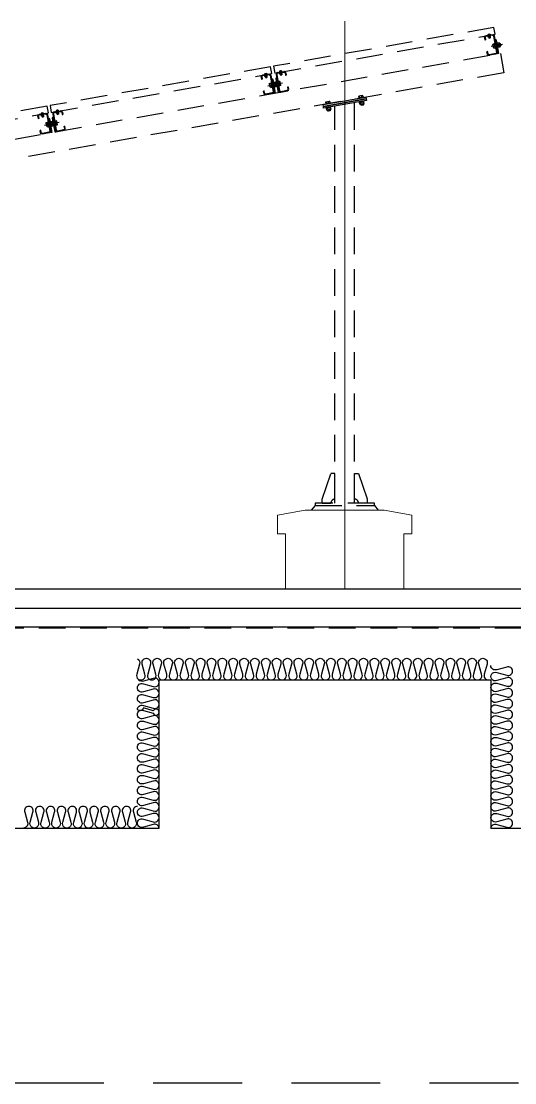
# Model space of a CAD drawing. Header units: millimetres. Extents: x 19868 to 801382, y -4805 to 85279.
# Drawn here: x 56549 to 59049, y 45879 to 51255 of the extents above; entities that cross this region are included whole.
import ezdxf

# ---------------------------------------------------------------- set-up
doc = ezdxf.new("R2010")
doc.units = ezdxf.units.MM
doc.header["$LTSCALE"] = 250
for name, pattern in [('CENTER', [50.8, 31.75, -6.35, 6.35, -6.35]), ('HID', [2.8, 1.8, -1]), ('HIDDEN', [9.525, 6.35, -3.175])]:
    doc.linetypes.add(name, pattern=pattern)
doc.layers.add('A-ELE-9', color=9, linetype='Continuous', lineweight=5)
doc.layers.add('CEN', color=1, linetype='Continuous', lineweight=9)
for name, color, linetype in [('A-FIN', 6, 'Continuous'), ('A-FIN-8', 8, 'Continuous'), ('A-HAT-WIREMESH', 9, 'g_mesh'), ('A-WP', 1, 'HID'), ('ISL', 251, 'Continuous'), ('S-ELE-5', 8, 'Continuous'), ('인테리어', 7, 'HIDDEN'), ('태양광', 7, 'Continuous'), ('태양광 모듈', 150, 'Continuous'), ('태양광구조물', 7, 'Continuous')]:
    doc.layers.add(name, color=color, linetype=linetype)
doc.styles.add('Gdim', font='')
doc.styles.get('Gdim').set_extended_font_data('Dotum')
doc.linetypes.add('g_mesh', pattern='A,10,-0.8,["X",Gdim,S=0.6,R=0,X=-0.15,Y=-0.3],-0.8', length=11.6)

# ---------------------------------------------------------------- blocks, each defined once
blk = doc.blocks.new('G$CE9AAA169')
at = {"color": 8}
for p, q in [((10.9, 18), (10, 17.1)), ((10, 6.9), (10, 17.1)), ((10, 6.9), (10.9, 6)), ((15.3, 18), (10.9, 18)), ((10.9, 6), (10.9, 18)), ((15.3, 6), (10.9, 6)), ((15.3, 3.8), (15.3, 20.2)), ((16.2, 23), (24.4, 23)), ((24.4, 17.5), (16.2, 17.5)), ((24.4, 6.5), (16.2, 6.5)), ((16.2, 1), (24.4, 1)), ((25.3, 3.8), (25.3, 20.2)), ((28.3, 12), (25.3, 13.7)), ((25.3, 12), (28.3, 10.3)), ((47.1, 23), (40, 23)), ((40, 1), (40, 23)), ((40, 17.5), (47.1, 17.5)), ((40, 6.5), (47.1, 6.5)), ((47.1, 1), (40, 1)), ((48, 3.8), (48, 20.2))]:
    blk.add_line(p, q, dxfattribs=at)
for points in [[(25.3, 1.3), (28.3, 1.3), (28.3, 22.8), (25.3, 22.8)], [(37.5, 0), (37.5, 24), (40, 24), (40, 0)]]:
    blk.add_lwpolyline(points, close=True, dxfattribs=at)
for centre, radius, start, end in [((20.1, 20.2), 4.82, 145.3301, 214.6699), ((33.3, 12), 18, 162.2591, 197.7409), ((20.1, 3.8), 4.82, 145.3301, 214.6699), ((20.5, 20.2), 4.82, 325.3301, 34.6699), ((7.3, 12), 18, 342.2591, 17.7409), ((20.5, 3.8), 4.82, 325.3301, 34.6699), ((43.2, 20.2), 4.82, 325.3301, 34.6699), ((30, 12), 18, 342.2591, 17.7409), ((43.2, 3.8), 4.82, 325.3301, 34.6699)]:
    blk.add_arc(centre, radius, start, end, dxfattribs=at)
at = {"layer": '태양광', "color": 1, "linetype": 'CENTER', "ltscale": 0.3}
blk.add_line((58, 12), (0, 12), dxfattribs=at)
blk = doc.blocks.new('G$C40D0023C')
at = {"color": 8}
for p, q in [((0, 10.1), (0, 1.4)), ((0.5, 11.5), (4.5, 11.5)), ((0.5, 8.7), (4.5, 8.7)), ((0.5, 2.9), (4.5, 2.9)), ((0.5, 0), (4.5, 0)), ((5, 10.1), (5, 1.4))]:
    blk.add_line(p, q, dxfattribs=at)
for centre, radius, start, end in [((2.4, 10.1), 2.43, 143.5307, 216.4693), ((9, 5.8), 9, 161.2917, 198.7083), ((2.4, 1.4), 2.43, 143.5307, 216.4693), ((2.6, 10.1), 2.43, 323.5307, 36.4693), ((-4, 5.8), 9, 341.2917, 18.7083), ((2.6, 1.4), 2.43, 323.5307, 36.4693)]:
    blk.add_arc(centre, radius, start, end, dxfattribs=at)
blk = doc.blocks.new('G$C8948AF4A')
at = {"color": 8}
for p, q in [((0, 12.2), (1.5, 12.2)), ((0, 0), (0, 12.2)), ((0, 7), (1.5, 6.1)), ((0, 6.1), (1.5, 5.2)), ((1.5, 0), (0, 0)), ((1.5, 12.2), (1.5, 0))]:
    blk.add_line(p, q, dxfattribs=at)
blk = doc.blocks.new('G$C516BF46D')
for name, p in [('G$C40D0023C', (0, 0.3)), ('G$C8948AF4A', (5, 0))]:
    blk.add_blockref(name, p)
blk = doc.blocks.new('G$C8DD5E604')
at = {"color": 1, "linetype": 'CENTER', "ltscale": 0.3}
blk.add_line((0, 6.1), (23, 6.1), dxfattribs=at)
at = {"color": 8}
for p, q in [((1.1, 8.6), (1.6, 9.1)), ((1.1, 8.6), (1.1, 3.6)), ((1.1, 8.6), (6.4, 8.6)), ((1.6, 3.1), (1.1, 3.6)), ((1.1, 3.6), (6.4, 3.6)), ((1.6, 3.1), (1.6, 9.1)), ((12.9, 9.1), (1.6, 9.1)), ((12.9, 3.1), (1.6, 3.1)), ((16.1, 0), (16.1, 12.2)), ((16.1, 12.2), (17.6, 12.2)), ((16.1, 7), (17.6, 6.1)), ((16.1, 6.1), (17.6, 5.2)), ((17.6, 0), (16.1, 0)), ((17.6, 12.2), (17.6, 0)), ((21.1, 11.9), (17.6, 11.9)), ((17.6, 11.9), (17.6, 0.3)), ((21.1, 9), (17.6, 9)), ((21.1, 3.2), (17.6, 3.2)), ((21.1, 0.3), (17.6, 0.3)), ((21.6, 10.4), (21.6, 1.8))]:
    blk.add_line(p, q, dxfattribs=at)
for centre, radius, start, end in [((19.2, 10.4), 2.43, 323.5307, 36.4693), ((12.6, 6.1), 9, 341.2917, 18.7083), ((19.2, 1.8), 2.43, 323.5307, 36.4693)]:
    blk.add_arc(centre, radius, start, end, dxfattribs=at)
blk.add_blockref('G$C516BF46D', (6.4, 0), dxfattribs=at)
blk = doc.blocks.new('G$CC1AFC2AA')
at = {"color": 9}
for p, q in [((28.3, 70), (28.3, 0)), ((34.3, 75), (33.3, 75)), ((34.3, 75), (34.3, 0)), ((34.3, 75), (34.3, 0)), ((28.3, 0), (34.3, 0))]:
    blk.add_line(p, q, dxfattribs=at)
at = {"color": 9, "ltscale": 0.1}
for p, q in [((34.3, 92), (34.3, 8)), ((34.3, 67), (34.3, 8)), ((37.5, 91.8), (37.5, 8)), ((42.3, 100), (76.3, 100)), ((42.5, 96.8), (76.1, 96.8)), ((81.1, 91.8), (81.1, 80)), ((81.1, 80), (84.3, 80)), ((84.3, 92), (84.3, 80)), ((42.3, 0), (76.3, 0)), ((42.5, 3.2), (76.1, 3.2)), ((81.1, 8.2), (81.1, 20)), ((81.1, 20), (84.3, 20)), ((84.3, 8), (84.3, 20))]:
    blk.add_line(p, q, dxfattribs=at)
at = {"color": 9}
blk.add_arc((33.3, 70), 5, 90, 180, dxfattribs=at)
at = {"color": 9, "ltscale": 0.1}
for centre, radius, start, end in [((42.3, 92), 8, 90, 180), ((42.5, 91.8), 5, 90, 180), ((76.1, 91.8), 5, 0, 90), ((76.3, 92), 8, 0, 90), ((42.3, 8), 8, 180, 270), ((42.5, 8.2), 5, 180, 270), ((76.1, 8.2), 5, 270, 0), ((76.3, 8), 8, 270, 0)]:
    blk.add_arc(centre, radius, start, end, dxfattribs=at)
at = {"layer": '태양광', "color": 9}
blk.add_blockref('G$CE9AAA169', (0, 31), dxfattribs=at)
at = {"layer": '태양광', "color": 9, "rotation": 90}
blk.add_blockref('G$C8DD5E604', (65.4, 83.9), dxfattribs=at)
blk = doc.blocks.new('G$CB3066EF5')
at = {"layer": '태양광', "color": 8}
for p, q in [((0.9, 18), (0, 17.1)), ((0, 6.9), (0, 17.1)), ((0, 6.9), (0.9, 6)), ((6.5, 18), (0.9, 18)), ((0.9, 6), (0.9, 18)), ((6.5, 6), (0.9, 6)), ((6.5, 3.8), (6.5, 20.2)), ((7.4, 23), (15.6, 23)), ((15.6, 17.5), (7.4, 17.5)), ((15.6, 6.5), (7.4, 6.5)), ((7.4, 1), (15.6, 1)), ((16.5, 3.8), (16.5, 20.2)), ((19.5, 12), (16.5, 13.7)), ((16.5, 12), (19.5, 10.3)), ((47.1, 23), (40, 23)), ((40, 1), (40, 23)), ((40, 17.5), (47.1, 17.5)), ((40, 6.5), (47.1, 6.5)), ((47.1, 1), (40, 1)), ((48, 3.8), (48, 20.2))]:
    blk.add_line(p, q, dxfattribs=at)
for points in [[(16.5, 1.2), (19.5, 1.2), (19.5, 22.8), (16.5, 22.8)], [(37.5, 0), (37.5, 24), (40, 24), (40, 0)]]:
    blk.add_lwpolyline(points, close=True, dxfattribs=at)
for centre, radius, start, end in [((11.3, 20.2), 4.82, 145.3301, 214.6699), ((24.5, 12), 18, 162.2591, 197.7409), ((11.3, 3.8), 4.82, 145.3301, 214.6699), ((11.7, 20.2), 4.82, 325.3301, 34.6699), ((-1.5, 12), 18, 342.2591, 17.7409), ((11.7, 3.8), 4.82, 325.3301, 34.6699), ((43.2, 20.2), 4.82, 325.3301, 34.6699), ((30, 12), 18, 342.2591, 17.7409), ((43.2, 3.8), 4.82, 325.3301, 34.6699)]:
    blk.add_arc(centre, radius, start, end, dxfattribs=at)
blk = doc.blocks.new('G$CB85E6AD0')
at = {"color": 9}
for points in [[(0, 37.5), (220, 37.5), (220, 28.5), (0, 28.5)], [(0, 28.5), (220, 28.5), (220, 19.5), (0, 19.5)]]:
    blk.add_lwpolyline(points, close=True, dxfattribs=at)
at = {"rotation": 90}
for p in [(37, 0), (207, 0)]:
    blk.add_blockref('G$CB3066EF5', p, dxfattribs=at)
blk = doc.blocks.new('A$C6211cc4b')
at = {"layer": 'A-ELE-9', "linetype": 'Continuous', "ltscale": 0.3, "elevation": 0}
for points in [[(2000, -750), (2000, -470), (1960, -470), (1960, -375.7), (2100, -350), (2500, -350), (2640, -375.7), (2640, -470), (2600, -470), (2600, -750)], [(5000, -750), (5000, -470), (4960, -470), (4960, -375.7), (5100, -350), (5500, -350), (5640, -375.7), (5640, -470), (5600, -470), (5600, -750)]]:
    blk.add_lwpolyline(points, dxfattribs=at)
at = {"layer": 'CEN'}
for p, q in [((5300, 2126.3), (5300, -750)), ((2300, 1597.6), (2300, -750))]:
    blk.add_line(p, q, dxfattribs=at)
at = {"layer": 'S-ELE-5', "linetype": 'HID', "ltscale": 0.3}
for p, q in [((5250, -314), (5250, 1696.1)), ((5350, -314), (5350, 1713.7)), ((2350, -314), (2350, 1185.1)), ((2250, -314), (2250, 1167.5)), ((2185.5, -294), (2230, -164)), ((2250, -164), (2230, -164)), ((2250, -294), (2250, -164)), ((2350, -294), (2350, -164)), ((2350, -164), (2370, -164)), ((2414.5, -294), (2370, -164)), ((5185.5, -294), (5230, -164)), ((5250, -164), (5230, -164)), ((5250, -294), (5250, -164)), ((5350, -294), (5350, -164)), ((5350, -164), (5370, -164)), ((5414.5, -294), (5370, -164)), ((2185.5, -314), (2185.5, -294)), ((2185.5, -314), (2230, -314)), ((2414.5, -314), (2370, -314)), ((2414.5, -314), (2414.5, -294)), ((5185.5, -314), (5185.5, -294)), ((5185.5, -314), (5230, -314)), ((5414.5, -314), (5370, -314)), ((5414.5, -314), (5414.5, -294)), ((2150, -326), (2130, -350)), ((2450, -326), (2470, -350)), ((5150, -326), (5130, -350)), ((5450, -326), (5470, -350))]:
    blk.add_line(p, q, dxfattribs=at)
at = {"layer": 'S-ELE-5', "linetype": 'HID', "ltscale": 0.3, "elevation": 0}
for points in [[(2150, -314), (2150, -326), (2450, -326), (2450, -314)], [(5150, -314), (5150, -326), (5450, -326), (5450, -314)]]:
    blk.add_lwpolyline(points, close=True, dxfattribs=at)
at = {"layer": 'S-ELE-5', "linetype": 'HID', "ltscale": 0.3}
for centre, start, end in [((2250, -314), 90, 180), ((2350, -314), 0, 90), ((5250, -314), 90, 180), ((5350, -314), 0, 90)]:
    blk.add_arc(centre, 20, start, end, dxfattribs=at)
at = {"layer": '태양광 모듈', "linetype": 'HID', "ltscale": 0.3, "elevation": 0}
for points in [[(4945.1, 1863.7), (6061.8, 2060.5), (6055.7, 2095), (4939, 1898.2)], [(3813.5, 1664.3), (4930.3, 1861.1), (4924.2, 1895.6), (3807.4, 1698.8)], [(2681.9, 1464.9), (3798.7, 1661.7), (3792.6, 1696.2), (2675.8, 1499.4)], [(1550.4, 1265.5), (2667.2, 1462.3), (2661.1, 1496.8), (1544.3, 1300)]]:
    blk.add_lwpolyline(points, close=True, dxfattribs=at)
at = {"layer": '태양광구조물', "color": 9, "linetype": 'HID', "ltscale": 0.3, "elevation": 0}
blk.add_lwpolyline([(1558.4, 1165.4), (6088.5, 1963.7), (6105.8, 1865.2), (1575.7, 1066.9)], close=True, dxfattribs=at)
at = {"layer": '태양광구조물', "linetype": 'HID', "ltscale": 0.3, "xscale": -1, "rotation": 9.994059257837286}
for p in [(6107, 1967), (4975.5, 1767.6), (3843.9, 1568.2), (2712.4, 1368.8)]:
    blk.add_blockref('G$CC1AFC2AA', p, dxfattribs=at)
at = {"layer": '태양광구조물', "linetype": 'HID', "ltscale": 0.3}
for name, p, rotation in [('G$CC1AFC2AA', (4934.5, 1760.3), 9.994059257837392), ('G$CB85E6AD0', (5196.6, 1666.9), 9.994059257831289), ('G$CC1AFC2AA', (3803, 1560.9), 9.994059257837392), ('G$CC1AFC2AA', (2671.4, 1361.5), 9.994059257837392), ('G$CC1AFC2AA', (1539.8, 1162.1), 9.994059257837392), ('G$CB85E6AD0', (2196.6, 1138.2), 9.994059257831289)]:
    blk.add_blockref(name, p, dxfattribs=dict(at, rotation=rotation))

msp = doc.modelspace()

# ---------------------------------------------------------------- linework, layer by layer
at = {"layer": 'A-FIN'}
msp.add_line((114020.2, 48378.9), (53406.2, 48378.9), dxfattribs=at)
at = {"layer": 'A-FIN-8'}
msp.add_line((114520, 48186.9), (52906.4, 48186.9), dxfattribs=at)
at = {"layer": 'A-HAT-WIREMESH', "ltscale": 0.6}
msp.add_line((52896.2, 48282.9), (114530.2, 48282.9), dxfattribs=at)
at = {"layer": 'A-WP', "ltscale": 0.3}
msp.add_line((114523.1, 48181.9), (52903.4, 48181.9), dxfattribs=at)
at = {"layer": 'ISL'}
for points in [[(57138.2, 48026.5, -0.382526), (57148.8, 47999.1), (57135.1, 47948.7, 1.449198), (57176.3, 47948.7), (57162.6, 47999.1, -0.524856), (57183.2, 48028.9, -0.524856), (57203.8, 47999.1), (57190.1, 47948.7, 1.449198), (57231.3, 47948.7), (57217.6, 47999.1, -0.524856), (57238.2, 48028.9, -0.524856), (57258.8, 47999.1), (57245.1, 47948.7, 1.449198), (57286.3, 47948.7), (57272.6, 47999.1, -0.524856), (57293.2, 48028.9, -0.524856), (57313.8, 47999.1), (57300.1, 47948.7, 1.449198), (57341.3, 47948.7), (57327.6, 47999.1, -0.524856), (57348.2, 48028.9, -0.524856), (57368.8, 47999.1), (57355.1, 47948.7, 1.449198), (57396.3, 47948.7), (57382.6, 47999.1, -0.524856), (57403.2, 48028.9, -0.524856), (57423.8, 47999.1), (57410.1, 47948.7, 1.449198), (57451.3, 47948.7), (57437.6, 47999.1, -0.524856), (57458.2, 48028.9, -0.524856), (57478.8, 47999.1), (57465.1, 47948.7, 1.449198), (57506.3, 47948.7), (57492.6, 47999.1, -0.524856), (57513.2, 48028.9, -0.524856), (57533.8, 47999.1), (57520.1, 47948.7, 1.449198), (57561.3, 47948.7), (57547.6, 47999.1, -0.524856), (57568.2, 48028.9, -0.524856), (57588.8, 47999.1), (57575.1, 47948.7, 1.449198), (57616.3, 47948.7), (57602.6, 47999.1, -0.524856), (57623.2, 48028.9, -0.524856), (57643.8, 47999.1), (57630.1, 47948.7, 1.449198), (57671.3, 47948.7), (57657.6, 47999.1, -0.524856), (57678.2, 48028.9, -0.524856), (57698.8, 47999.1), (57685.1, 47948.7, 1.449198), (57726.3, 47948.7), (57712.6, 47999.1, -0.524856), (57733.2, 48028.9, -0.524856), (57753.8, 47999.1), (57740.1, 47948.7, 1.449198), (57781.3, 47948.7), (57767.6, 47999.1, -0.524856), (57788.2, 48028.9, -0.524856), (57808.8, 47999.1), (57795.1, 47948.7, 1.449198), (57836.3, 47948.7), (57822.6, 47999.1, -0.524856), (57843.2, 48028.9, -0.524856), (57863.8, 47999.1), (57850.1, 47948.7, 1.449198), (57891.3, 47948.7), (57877.6, 47999.1, -0.524856), (57898.2, 48028.9, -0.524856), (57918.8, 47999.1), (57905.1, 47948.7, 1.449198), (57946.3, 47948.7), (57932.6, 47999.1, -0.524856), (57953.2, 48028.9, -0.524856), (57973.8, 47999.1), (57960.1, 47948.7, 1.449198), (58001.3, 47948.7), (57987.6, 47999.1, -0.524856), (58008.2, 48028.9, -0.524856), (58028.8, 47999.1), (58015.1, 47948.7, 1.449198), (58056.3, 47948.7), (58042.6, 47999.1, -0.524856), (58063.2, 48028.9, -0.524856), (58083.8, 47999.1), (58070.1, 47948.7, 1.449198), (58111.3, 47948.7), (58097.6, 47999.1, -0.524856), (58118.2, 48028.9, -0.524856), (58138.8, 47999.1), (58125.1, 47948.7, 1.449198), (58166.3, 47948.7), (58152.6, 47999.1, -0.524856), (58173.2, 48028.9, -0.524856), (58193.8, 47999.1), (58180.1, 47948.7, 1.449198), (58221.3, 47948.7), (58207.6, 47999.1, -0.524856), (58228.2, 48028.9, -0.524856), (58248.8, 47999.1), (58235.1, 47948.7, 1.449198), (58276.3, 47948.7), (58262.6, 47999.1, -0.524856), (58283.2, 48028.9, -0.524856), (58303.8, 47999.1), (58290.1, 47948.7, 1.449198), (58331.3, 47948.7), (58317.6, 47999.1, -0.524856), (58338.2, 48028.9, -0.524856), (58358.8, 47999.1), (58345.1, 47948.7, 1.449198), (58386.3, 47948.7), (58372.6, 47999.1, -0.524856), (58393.2, 48028.9, -0.524856), (58413.8, 47999.1), (58400.1, 47948.7, 1.449198), (58441.3, 47948.7), (58427.6, 47999.1, -0.524856), (58448.2, 48028.9, -0.524856), (58468.8, 47999.1), (58455.1, 47948.7, 1.449198), (58496.3, 47948.7), (58482.6, 47999.1, -0.524856), (58503.2, 48028.9, -0.524856), (58523.8, 47999.1), (58510.1, 47948.7, 0.524913), (58530.7, 47918.9, 0.524913), (58551.3, 47948.7), (58537.6, 47999.1, -0.524856), (58558.2, 48028.9, -0.524856), (58578.8, 47999.1), (58565.1, 47948.7, 1.449198), (58606.3, 47948.7), (58592.6, 47999.1, -0.524856), (58613.2, 48028.9, -0.524856), (58633.8, 47999.1), (58620.1, 47948.7, 1.449198), (58661.3, 47948.7), (58647.6, 47999.1, -0.524856), (58668.2, 48028.9, -0.524856), (58688.8, 47999.1), (58675.1, 47948.7, 1.449198), (58716.3, 47948.7), (58702.6, 47999.1, -0.524856), (58723.2, 48028.9, -0.524856), (58743.8, 47999.1), (58730.1, 47948.7, 1.449198), (58771.3, 47948.7), (58757.6, 47999.1, -0.524856), (58778.2, 48028.9, -0.524856), (58798.8, 47999.1), (58785.1, 47948.7, 1.449198), (58826.3, 47948.7), (58812.6, 47999.1, -0.524856), (58833.2, 48028.9, -0.524856), (58853.8, 47999.1), (58840.1, 47948.7, 1.449198), (58881.3, 47948.7), (58867.6, 47999.1, -0.524856), (58888.2, 48028.9, -0.524856), (58908.8, 47999.1), (58895.1, 47948.7, 0.524915), (58915.7, 47918.9)], [(58928.4, 47168.9, -0.489145), (58958, 47187), (59008.4, 47173.4, 0.524856), (59038.2, 47193.9, 0.524856), (59008.4, 47214.5), (58958, 47200.9, -1.449198), (58958, 47242), (59008.4, 47228.4, 0.524856), (59038.2, 47248.9, 0.524856), (59008.4, 47269.5), (58958, 47255.9, -1.449198), (58958, 47297), (59008.4, 47283.4, 0.524856), (59038.2, 47303.9, 0.524856), (59008.4, 47324.5), (58958, 47310.9, -1.449198), (58958, 47352), (59008.4, 47338.4, 0.524856), (59038.2, 47358.9, 0.524856), (59008.4, 47379.5), (58958, 47365.9, -1.449198), (58958, 47407), (59008.4, 47393.4, 0.524856), (59038.2, 47413.9, 0.524856), (59008.4, 47434.5), (58958, 47420.9, -1.449198), (58958, 47462), (59008.4, 47448.4, 0.524856), (59038.2, 47468.9, 0.524856), (59008.4, 47489.5), (58958, 47475.9, -1.449198), (58958, 47517), (59008.4, 47503.4, 0.524856), (59038.2, 47523.9, 0.524856), (59008.4, 47544.5), (58958, 47530.9, -1.449198), (58958, 47572), (59008.4, 47558.4, 0.524856), (59038.2, 47578.9, 0.524856), (59008.4, 47599.5), (58958, 47585.9, -1.449198), (58958, 47627), (59008.4, 47613.4, 0.524856), (59038.2, 47633.9, 0.524856), (59008.4, 47654.5), (58958, 47640.9, -1.449198), (58958, 47682), (59008.4, 47668.4, 0.524856), (59038.2, 47688.9, 0.524856), (59008.4, 47709.5), (58958, 47695.9, -1.449198), (58958, 47737), (59008.4, 47723.4, 0.524856), (59038.2, 47743.9, 0.524856), (59008.4, 47764.5), (58958, 47750.9, -1.449198), (58958, 47792), (59008.4, 47778.4, 0.524856), (59038.2, 47798.9, 0.524856), (59008.4, 47819.5), (58958, 47805.9, -1.449198), (58958, 47847), (59008.4, 47833.4, 0.524856), (59038.2, 47853.9, 0.524856), (59008.4, 47874.5), (58958, 47860.9, -1.449198), (58958, 47902), (59008.4, 47888.4, 0.524856), (59038.2, 47908.9, 0.524856), (59008.4, 47929.5), (58958, 47915.9, -1.449198), (58958, 47957), (59008.4, 47943.4, 0.524856), (59038.2, 47963.9, 0.524856), (59008.4, 47984.5), (58958, 47970.9, -0.524933), (58928.2, 47991.4)], [(57248.1, 47168.9, 0.489145), (57218.4, 47187), (57168, 47173.4, -0.524856), (57138.2, 47193.9, -0.524856), (57168, 47214.5), (57218.4, 47200.9, 1.449198), (57218.4, 47242), (57168, 47228.4, -0.524856), (57138.2, 47248.9, -0.524856), (57168, 47269.5), (57218.4, 47255.9, 1.449198), (57218.4, 47297), (57168, 47283.4, -0.524856), (57138.2, 47303.9, -0.524856), (57168, 47324.5), (57218.4, 47310.9, 1.449198), (57218.4, 47352), (57168, 47338.4, -0.524856), (57138.2, 47358.9, -0.524856), (57168, 47379.5), (57218.4, 47365.9, 1.449198), (57218.4, 47407), (57168, 47393.4, -0.524856), (57138.2, 47413.9, -0.524856), (57168, 47434.5), (57218.4, 47420.9, 1.449198), (57218.4, 47462), (57168, 47448.4, -0.524856), (57138.2, 47468.9, -0.524856), (57168, 47489.5), (57218.4, 47475.9, 1.449198), (57218.4, 47517), (57168, 47503.4, -0.524856), (57138.2, 47523.9, -0.524856), (57168, 47544.5), (57218.4, 47530.9, 1.449198), (57218.4, 47572), (57168, 47558.4, -0.524856), (57138.2, 47578.9, -0.524856), (57168, 47599.5), (57218.4, 47585.9, 1.449198), (57218.4, 47627), (57168, 47613.4, -0.524856), (57138.2, 47633.9, -0.524856), (57168, 47654.5), (57218.4, 47640.9, 1.449198), (57218.4, 47682), (57168, 47668.4, -0.524856), (57138.2, 47688.9, -0.524856), (57168, 47709.5), (57218.4, 47695.9, 1.449198), (57218.4, 47737), (57168, 47723.4, -0.524856), (57138.2, 47743.9, -0.524856), (57168, 47764.5), (57218.4, 47750.9, 5.351885), (57218.4, 47762), (57168, 47778.4, -0.607988), (57138.2, 47768.9, -0.524856), (57168, 47789.5), (57218.4, 47775.9, 1.449198), (57218.4, 47817), (57168, 47803.4, -0.524856), (57138.2, 47823.9, -0.524856), (57168, 47844.5), (57218.4, 47830.9, 1.449198), (57218.4, 47872), (57168, 47858.4, -0.524856), (57138.2, 47878.9, -0.524856), (57168, 47899.5), (57218.4, 47885.9, 1.449198), (57218.4, 47927), (57168, 47913.4, -0.304743), (57144.1, 47918.9, -0.304743)], [(57138.2, 47278.9, 0.524856), (57117.6, 47249.1), (57131.3, 47198.7, -1.449198), (57090.1, 47198.7), (57103.8, 47249.1, 0.524856), (57083.2, 47278.9, 0.524856), (57062.6, 47249.1), (57076.3, 47198.7, -1.449198), (57035.1, 47198.7), (57048.8, 47249.1, 0.524856), (57028.2, 47278.9, 0.524856), (57007.6, 47249.1), (57021.3, 47198.7, -1.449198), (56980.1, 47198.7), (56993.8, 47249.1, 0.524856), (56973.2, 47278.9, 0.524856), (56952.6, 47249.1), (56966.3, 47198.7, -1.449198), (56925.1, 47198.7), (56938.8, 47249.1, 0.524856), (56918.2, 47278.9, 0.524856), (56897.6, 47249.1), (56911.3, 47198.7, -1.449198), (56870.1, 47198.7), (56883.8, 47249.1, 0.524856), (56863.2, 47278.9, 0.524856), (56842.6, 47249.1), (56856.3, 47198.7, -1.449198), (56815.1, 47198.7), (56828.8, 47249.1, 0.524856), (56808.2, 47278.9, 0.524856), (56787.6, 47249.1), (56801.3, 47198.7, -1.449198), (56760.1, 47198.7), (56773.8, 47249.1, 0.524856), (56753.2, 47278.9, 0.524856), (56732.6, 47249.1), (56746.3, 47198.7, -1.449198), (56705.1, 47198.7), (56718.8, 47249.1, 0.524856), (56698.2, 47278.9, 0.524856), (56677.6, 47249.1), (56691.3, 47198.7, -1.449198), (56650.1, 47198.7), (56663.8, 47249.1, 0.524856), (56643.2, 47278.9, 0.524856), (56622.6, 47249.1), (56636.3, 47198.7, -1.449198), (56595.1, 47198.7), (56608.8, 47249.1, 0.524856), (56588.2, 47278.9, 0.524856), (56567.6, 47249.1), (56581.3, 47198.7, -0.524951), (56560.7, 47168.9, -0.524951)]]:
    msp.add_lwpolyline(points, format="xyb", dxfattribs=at)
for points in [[(56428.2, 47918.9), (56428.2, 47168.9), (57248.2, 47168.9), (57248.2, 47918.9)], [(57248.2, 47918.9), (58928.2, 47918.9)], [(58928.2, 47918.9), (58928.2, 47168.9), (59748.2, 47168.9), (59748.2, 47918.9)]]:
    msp.add_lwpolyline(points, dxfattribs=at)
at = {"layer": '인테리어', "linetype": 'HID'}
msp.add_lwpolyline([(53018.3, 45878.9), (62622, 45878.9)], dxfattribs=at)

# ---------------------------------------------------------------- block references
at = {"layer": '태양광구조물'}
msp.add_blockref('A$C6211cc4b', (52888.2, 49128.9), dxfattribs=at)

doc.saveas('drawing.dxf')
